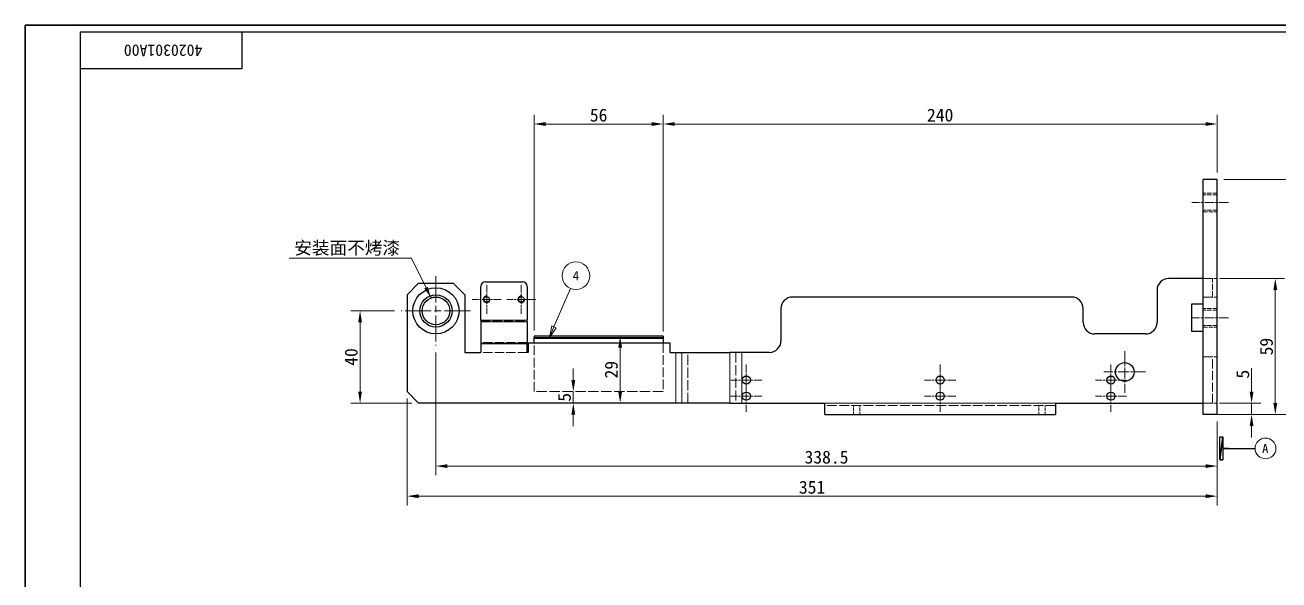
# Model space of a CAD drawing. Header units: millimetres. Extents: x 12 to 829, y 11 to 583.
# Drawn here: x 12 to 555, y 342 to 583 of the extents above; entities that cross this region are included whole.
import ezdxf

# ---------------------------------------------------------------- set-up
doc = ezdxf.new("R2010")
doc.units = ezdxf.units.MM
doc.header["$LTSCALE"] = 2
doc.linetypes.add('CHAIN', pattern=[0.3543, 0.2362, -0.0295, 0.0591, -0.0295])
doc.linetypes.add('DASHED', pattern=[0.2067, 0.1654, -0.0413])
for name, color, linetype, lineweight, true_color in [('中心标记 (ISO)', 1, 'CHAIN', 18, 0xff0000), ('中心线 (ISO)', 1, 'CHAIN', 18, 0xff0000), ('尺寸 (ISO)', 7, 'Continuous', 18, 0x008000), ('符号 (ISO)', 7, 'Continuous', 18, 0x008000), ('隐藏 (ISO)', 5, 'DASHED', 18, 0x0000ff), ('隐藏窄的 (ISO)', 5, 'DASHED', 18, 0x0000ff)]:
    doc.layers.add(name, color=color, linetype=linetype, lineweight=lineweight, true_color=true_color)
for name, color, linetype, lineweight in [('可见 (ISO)', 7, 'Continuous', 25), ('可见窄的 (ISO)', 7, 'Continuous', 18), ('图框 (ISO)', 7, 'Continuous', 35)]:
    doc.layers.add(name, color=color, linetype=linetype, lineweight=lineweight)
doc.styles.add('文本样式74', font='SimSun.ttf')
doc.styles.add('最新国标', font='simfang.ttf')
doc.styles.add('注释文本 (ISO)', font='simfang.ttf')
doc.dimstyles.new('默认 (GB)', dxfattribs={"dimscale": 2, "dimtxt": 2.8, "dimasz": 2.5, "dimexe": 2, "dimexo": 1.5, "dimgap": 0.5, "dimtad": 1, "dimtoh": 1, "dimdsep": 46, "dimtxsty": '最新国标', "dimcen": 0.09, "dimdle": 10, "dimclrd": 256, "dimclre": 256, "dimclrt": 256, "dimaunit": 1, "dimadec": 3, "dimazin": 2, "dimtfac": 0.535714, "dimtmove": 0, "dimatfit": 3, "dimfxl": 0, "dimtolj": 1, "dimtzin": 0, "dimlwd": -1, "dimlwe": -1, "dimarcsym": 0})
doc.dimstyles.new('默认 (GB)$7', dxfattribs={"dimscale": 2, "dimtxt": 2.8, "dimasz": 2.5, "dimexe": 2, "dimexo": 1.5, "dimgap": 0.5, "dimtad": 1, "dimtoh": 1, "dimdsep": 46, "dimtxsty": '最新国标', "dimcen": 0.09, "dimdle": 10, "dimclrd": 256, "dimclre": 256, "dimclrt": 256, "dimaunit": 1, "dimadec": 3, "dimazin": 2, "dimtfac": 0.535714, "dimtmove": 0, "dimatfit": 3, "dimfxl": 0, "dimtolj": 1, "dimtzin": 0, "dimlwd": -1, "dimlwe": -1, "dimarcsym": 0})

# ---------------------------------------------------------------- blocks, each defined once
blk = doc.blocks.new('图框 最新国标')
at = {"layer": '图框 (ISO)'}
for p, q in [((6, 7), (6, 291.5)), ((6, 291.5), (414.5, 291.5))]:
    blk.add_line(p, q, dxfattribs=at)
at = {"layer": '图框 (ISO)', "color": 7, "linetype": 'Continuous', "lineweight": 25}
for p, q in [((18, 290), (413, 290)), ((18, 7), (18, 290)), ((18, 290), (413, 290)), ((53, 290), (53, 282)), ((53, 282), (18, 282))]:
    blk.add_line(p, q, dxfattribs=at)
at = {"layer": '图框 (ISO)', "style": '文本样式74'}
blk.add_attdef('零件代号_001', (44.41, 287.25), '', height=2.5, rotation=180, dxfattribs=at)
blk = doc.blocks.new('*D5')
at = {"layer": 'Defpoints', "color": 0, "transparency": 16777216}
for p in [(526.55, 473.01), (553.79, 473.01), (528.55, 414.01)]:
    blk.add_point(p, dxfattribs=at)
at = {"layer": '尺寸 (ISO)', "color": 116, "true_color": 0x00803f, "transparency": 16777216}
for p, q in [((529.55, 473.01), (557.79, 473.01)), ((553.79, 419.01), (553.79, 468.01)), ((531.55, 414.01), (557.79, 414.01))]:
    blk.add_line(p, q, dxfattribs=at)
for points in [[(552.95, 468.01), (554.62, 468.01), (553.79, 473.01)], [(552.95, 419.01), (554.62, 419.01), (553.79, 414.01)]]:
    blk.add_solid(points, dxfattribs=at)
at = {"layer": '尺寸 (ISO)', "transparency": 16777216, "insert": (549.95, 443.51), "char_height": 5.6, "attachment_point": 5, "rotation": 90, "style": '最新国标'}
blk.add_mtext('\\A1;59', dxfattribs=at)
blk = doc.blocks.new('*D6')
at = {"layer": 'Defpoints', "color": 0, "transparency": 16777216}
for p in [(526.55, 419.01), (543.51, 419.01), (522.55, 414.01)]:
    blk.add_point(p, dxfattribs=at)
at = {"layer": '尺寸 (ISO)', "color": 116, "true_color": 0x00803f, "transparency": 16777216}
for p, q in [((543.51, 424.01), (543.51, 434.11)), ((529.55, 419.01), (547.51, 419.01)), ((543.51, 414.01), (543.51, 419.01)), ((525.55, 414.01), (547.51, 414.01)), ((543.51, 409.01), (543.51, 404.01))]:
    blk.add_line(p, q, dxfattribs=at)
for points in [[(542.68, 424.01), (544.35, 424.01), (543.51, 419.01)], [(542.68, 409.01), (544.35, 409.01), (543.51, 414.01)]]:
    blk.add_solid(points, dxfattribs=at)
at = {"layer": '尺寸 (ISO)', "transparency": 16777216, "insert": (539.68, 431.56), "char_height": 5.6, "attachment_point": 5, "rotation": 90, "style": '最新国标'}
blk.add_mtext('\\A1;5', dxfattribs=at)
blk = doc.blocks.new('*D7')
at = {"layer": 'Defpoints', "color": 0, "transparency": 16777216}
for p in [(528.55, 516.01), (568.14, 516.01), (528.55, 414.01)]:
    blk.add_point(p, dxfattribs=at)
at = {"layer": '尺寸 (ISO)', "color": 116, "true_color": 0x00803f, "transparency": 16777216}
for p, q in [((531.55, 516.01), (572.14, 516.01)), ((568.14, 419.01), (568.14, 511.01)), ((531.55, 414.01), (572.14, 414.01))]:
    blk.add_line(p, q, dxfattribs=at)
for points in [[(567.31, 511.01), (568.98, 511.01), (568.14, 516.01)], [(567.31, 419.01), (568.98, 419.01), (568.14, 414.01)]]:
    blk.add_solid(points, dxfattribs=at)
at = {"layer": '尺寸 (ISO)', "transparency": 16777216, "insert": (564.31, 465.01), "char_height": 5.6, "attachment_point": 5, "rotation": 90, "style": '最新国标'}
blk.add_mtext('\\A1;102', dxfattribs=at)
blk = doc.blocks.new('*D8')
at = {"layer": 'Defpoints', "color": 0, "transparency": 16777216}
for p in [(190.05, 444.01), (528.55, 414.01), (190.05, 391.68)]:
    blk.add_point(p, dxfattribs=at)
at = {"layer": '尺寸 (ISO)', "color": 116, "true_color": 0x00803f, "transparency": 16777216}
for p, q in [((190.05, 441.01), (190.05, 387.68)), ((528.55, 411.01), (528.55, 387.68)), ((523.55, 391.68), (195.05, 391.68))]:
    blk.add_line(p, q, dxfattribs=at)
for points in [[(195.05, 392.51), (195.05, 390.84), (190.05, 391.68)], [(523.55, 392.51), (523.55, 390.84), (528.55, 391.68)]]:
    blk.add_solid(points, dxfattribs=at)
at = {"layer": '尺寸 (ISO)', "transparency": 16777216, "insert": (359.3, 395.53), "char_height": 5.6, "attachment_point": 5, "style": '最新国标'}
blk.add_mtext('\\A1;338.5', dxfattribs=at)
blk = doc.blocks.new('*D9')
at = {"layer": 'Defpoints', "color": 0, "transparency": 16777216}
for p in [(177.55, 424.01), (528.55, 414.01), (177.55, 378.63)]:
    blk.add_point(p, dxfattribs=at)
at = {"layer": '尺寸 (ISO)', "color": 116, "true_color": 0x00803f, "transparency": 16777216}
for p, q in [((177.55, 421.01), (177.55, 374.63)), ((528.55, 411.01), (528.55, 374.63)), ((523.55, 378.63), (182.55, 378.63))]:
    blk.add_line(p, q, dxfattribs=at)
for points in [[(182.55, 379.46), (182.55, 377.8), (177.55, 378.63)], [(523.55, 379.46), (523.55, 377.8), (528.55, 378.63)]]:
    blk.add_solid(points, dxfattribs=at)
at = {"layer": '尺寸 (ISO)', "transparency": 16777216, "insert": (353.05, 382.46), "char_height": 5.6, "attachment_point": 5, "style": '最新国标'}
blk.add_mtext('\\A1;351', dxfattribs=at)
blk = doc.blocks.new('*D13')
at = {"layer": 'Defpoints', "color": 0, "transparency": 16777216}
for p in [(288.55, 540.07), (528.55, 516.01), (288.55, 447.01)]:
    blk.add_point(p, dxfattribs=at)
at = {"layer": '尺寸 (ISO)', "color": 116, "true_color": 0x00803f, "transparency": 16777216}
for p, q in [((288.55, 450.01), (288.55, 544.07)), ((528.55, 519.01), (528.55, 544.07)), ((523.55, 540.07), (293.55, 540.07))]:
    blk.add_line(p, q, dxfattribs=at)
for points in [[(293.55, 540.9), (293.55, 539.24), (288.55, 540.07)], [(523.55, 540.9), (523.55, 539.24), (528.55, 540.07)]]:
    blk.add_solid(points, dxfattribs=at)
at = {"layer": '尺寸 (ISO)', "transparency": 16777216, "insert": (408.55, 543.9), "char_height": 5.6, "attachment_point": 5, "style": '最新国标'}
blk.add_mtext('\\A1;240', dxfattribs=at)
blk = doc.blocks.new('*D14')
at = {"layer": 'Defpoints', "color": 0, "transparency": 16777216}
for p in [(288.55, 540.07), (232.55, 447.51), (288.55, 447.51)]:
    blk.add_point(p, dxfattribs=at)
at = {"layer": '尺寸 (ISO)', "color": 116, "true_color": 0x00803f, "transparency": 16777216}
for p, q in [((232.55, 450.51), (232.55, 544.07)), ((288.55, 450.51), (288.55, 544.07)), ((237.55, 540.07), (283.55, 540.07))]:
    blk.add_line(p, q, dxfattribs=at)
for points in [[(237.55, 540.9), (237.55, 539.24), (232.55, 540.07)], [(283.55, 540.9), (283.55, 539.24), (288.55, 540.07)]]:
    blk.add_solid(points, dxfattribs=at)
at = {"layer": '尺寸 (ISO)', "transparency": 16777216, "insert": (260.55, 543.9), "char_height": 5.6, "attachment_point": 5, "style": '最新国标'}
blk.add_mtext('\\A1;56', dxfattribs=at)
blk = doc.blocks.new('*D15')
at = {"layer": 'Defpoints', "color": 0, "transparency": 16777216}
for p in [(269.88, 448.01), (269.88, 448.01), (269.88, 419.01)]:
    blk.add_point(p, dxfattribs=at)
at = {"layer": '尺寸 (ISO)', "color": 116, "true_color": 0x00803f, "transparency": 16777216}
blk.add_line((269.88, 424.01), (269.88, 443.01), dxfattribs=at)
for points in [[(269.05, 443.01), (270.72, 443.01), (269.88, 448.01)], [(269.05, 424.01), (270.72, 424.01), (269.88, 419.01)]]:
    blk.add_solid(points, dxfattribs=at)
at = {"layer": '尺寸 (ISO)', "transparency": 16777216, "insert": (266.05, 433.51), "char_height": 5.6, "attachment_point": 5, "rotation": 90, "style": '最新国标'}
blk.add_mtext('\\A1;29', dxfattribs=at)
blk = doc.blocks.new('*D16')
at = {"layer": 'Defpoints', "color": 0, "transparency": 16777216}
for p in [(249.58, 424.01), (249.58, 419.01), (249.58, 419.01)]:
    blk.add_point(p, dxfattribs=at)
at = {"layer": '尺寸 (ISO)', "color": 116, "true_color": 0x00803f, "transparency": 16777216}
for p, q in [((249.58, 429.01), (249.58, 434.01)), ((249.58, 424.01), (249.58, 419.01)), ((249.58, 414.01), (249.58, 409.01))]:
    blk.add_line(p, q, dxfattribs=at)
for points in [[(248.74, 429.01), (250.41, 429.01), (249.58, 424.01)], [(248.74, 414.01), (250.41, 414.01), (249.58, 419.01)]]:
    blk.add_solid(points, dxfattribs=at)
at = {"layer": '尺寸 (ISO)', "transparency": 16777216, "insert": (245.74, 421.51), "char_height": 5.6, "attachment_point": 5, "rotation": 90, "style": '最新国标'}
blk.add_mtext('\\A1;5', dxfattribs=at)
blk = doc.blocks.new('*D19')
at = {"layer": 'Defpoints', "color": 0, "transparency": 16777216}
for p in [(157.17, 459.01), (175.05, 459.01), (182.55, 419.01)]:
    blk.add_point(p, dxfattribs=at)
at = {"layer": '尺寸 (ISO)', "color": 116, "true_color": 0x00803f, "transparency": 16777216}
for p, q in [((172.05, 459.01), (153.17, 459.01)), ((157.17, 424.01), (157.17, 454.01)), ((179.55, 419.01), (153.17, 419.01))]:
    blk.add_line(p, q, dxfattribs=at)
for points in [[(156.34, 454.01), (158, 454.01), (157.17, 459.01)], [(156.34, 424.01), (158, 424.01), (157.17, 419.01)]]:
    blk.add_solid(points, dxfattribs=at)
at = {"layer": '尺寸 (ISO)', "transparency": 16777216, "insert": (153.34, 439.01), "char_height": 5.6, "attachment_point": 5, "rotation": 90, "style": '最新国标'}
blk.add_mtext('\\A1;40', dxfattribs=at)
blk = doc.blocks.new('引出序号4')
at = {"layer": '符号 (ISO)'}
for p, q in [((120.59, 226.05), (124.17, 234.38)), ((120.13, 226.25), (119.6, 223.75)), ((120.59, 226.05), (119.6, 223.75)), ((119.6, 223.75), (121.05, 225.85)), ((121.05, 225.85), (120.13, 226.25))]:
    blk.add_line(p, q, dxfattribs=at)
at = {"layer": '符号 (ISO)', "flags": 128}
blk.add_lwpolyline([(120.13, 226.25), (119.6, 223.75), (121.05, 225.85), (120.13, 226.25)], dxfattribs=at)
at = {"layer": '符号 (ISO)'}
blk.add_circle((125.35, 237.13), 3, dxfattribs=at)
blk.add_solid([(120.13, 226.25), (119.6, 223.75), (121.05, 225.85), (120.13, 226.25)], dxfattribs=at)
at = {"layer": '符号 (ISO)', "insert": (125.35, 237.13), "char_height": 2, "attachment_point": 5, "style": '注释文本 (ISO)'}
blk.add_mtext('4', dxfattribs=at)
blk = doc.blocks.new('基准标识符号1')
at = {"layer": '符号 (ISO)', "lineweight": 25}
for p, q in [((266.77, 199.67), (265.52, 199.67)), ((265.52, 199.67), (266.77, 199.67)), ((266.77, 199.67), (272.53, 199.67))]:
    blk.add_line(p, q, dxfattribs=at)
at = {"layer": '符号 (ISO)', "lineweight": 25, "flags": 128}
for points in [[(264.9, 197.17), (264.9, 202.17), (265.52, 202.17), (264.9, 197.17)], [(264.9, 197.17), (265.52, 202.17), (265.52, 202.17), (264.9, 197.17)], [(264.9, 197.17), (265.52, 202.17), (265.52, 197.17), (264.9, 197.17)], [(264.9, 197.17), (265.52, 197.17), (264.9, 197.17), (264.9, 197.17)]]:
    blk.add_lwpolyline(points, dxfattribs=at)
at = {"layer": '符号 (ISO)'}
blk.add_circle((274.77, 199.67), 2.25, dxfattribs=at)
for points in [[(264.9, 197.17), (264.9, 202.17), (265.52, 202.17), (264.9, 197.17)], [(264.9, 197.17), (265.52, 202.17), (265.52, 202.17), (264.9, 197.17)], [(264.9, 197.17), (265.52, 202.17), (265.52, 197.17), (264.9, 197.17)], [(264.9, 197.17), (265.52, 197.17), (264.9, 197.17)]]:
    blk.add_solid(points, dxfattribs=at)
at = {"layer": '符号 (ISO)', "insert": (274.04, 198.65), "char_height": 2, "attachment_point": 7, "style": '注释文本 (ISO)'}
blk.add_mtext('A', dxfattribs=at)

msp = doc.modelspace()

# ---------------------------------------------------------------- linework, layer by layer
at = {"layer": '中心标记 (ISO)', "ltscale": 23.990969}
for p, q in [((190.048, 474.008), (190.048, 444.008)), ((205.048, 459.008), (175.048, 459.008))]:
    msp.add_line(p, q, dxfattribs=at)
at = {"layer": '中心标记 (ISO)', "ltscale": 6.922167}
for p, q in [((212.048, 470.238), (212.048, 457.779)), ((227.048, 470.238), (227.048, 457.779)), ((218.277, 464.008), (205.818, 464.008)), ((233.277, 464.008), (220.818, 464.008))]:
    msp.add_line(p, q, dxfattribs=at)
at = {"layer": '中心标记 (ISO)', "ltscale": 10.056327}
for p, q in [((488.548, 441.558), (488.548, 423.458)), ((497.598, 432.508), (479.498, 432.508))]:
    msp.add_line(p, q, dxfattribs=at)
at = {"layer": '中心标记 (ISO)', "ltscale": 7.50055}
for p, q in [((324.548, 435.758), (324.548, 422.258)), ((408.548, 435.758), (408.548, 422.258)), ((482.548, 435.758), (482.548, 422.258)), ((331.298, 429.008), (317.798, 429.008)), ((324.548, 428.758), (324.548, 415.258)), ((415.298, 429.008), (401.798, 429.008)), ((408.548, 428.758), (408.548, 415.258)), ((489.298, 429.008), (475.798, 429.008)), ((482.548, 428.758), (482.548, 415.258)), ((331.298, 422.008), (317.798, 422.008)), ((415.298, 422.008), (401.798, 422.008)), ((489.298, 422.008), (475.798, 422.008))]:
    msp.add_line(p, q, dxfattribs=at)
at = {"layer": '中心线 (ISO)', "ltscale": 8.88956}
for p, q in [((533.548, 506.008), (517.548, 506.008)), ((533.548, 456.008), (517.548, 456.008))]:
    msp.add_line(p, q, dxfattribs=at)
at = {"layer": '可见 (ISO)'}
for p, q in [((528.548, 516.008), (522.548, 516.008)), ((522.548, 414.008), (522.548, 516.008)), ((528.548, 414.008), (528.548, 516.008)), ((522.548, 473.008), (507.548, 473.008)), ((177.548, 466.008), (182.548, 471.008)), ((182.548, 471.008), (197.548, 471.008)), ((197.548, 471.008), (202.548, 466.008)), ((209.548, 454.971), (209.548, 469.621)), ((211.548, 471.621), (227.548, 471.621)), ((229.548, 469.621), (229.548, 454.971)), ((502.548, 468.008), (502.548, 454.008)), ((177.548, 466.008), (177.548, 424.008)), ((202.548, 466.008), (202.548, 441.008)), ((465.548, 465.008), (344.548, 465.008)), ((517.548, 450.008), (517.548, 462.008)), ((517.548, 462.008), (522.548, 462.008)), ((339.548, 460.008), (339.548, 446.008)), ((470.548, 454.008), (470.548, 460.008)), ((209.548, 454.971), (209.548, 454.273)), ((209.548, 454.273), (209.548, 445.007)), ((229.548, 454.273), (229.548, 454.971)), ((229.548, 454.273), (229.548, 445.007)), ((232.548, 448.008), (232.548, 447.508)), ((288.548, 448.008), (232.548, 448.008)), ((232.548, 447.508), (288.548, 447.508)), ((232.548, 447.008), (232.548, 447.508)), ((232.548, 445.008), (232.548, 447.008)), ((288.548, 448.008), (288.548, 447.508)), ((288.548, 447.508), (288.548, 447.008)), ((288.548, 447.008), (288.548, 445.008)), ((497.548, 449.008), (475.548, 449.008)), ((522.548, 450.008), (517.548, 450.008)), ((202.548, 441.008), (209.548, 441.008)), ((209.548, 445.007), (209.548, 444.659)), ((209.548, 444.659), (209.548, 441.008)), ((229.548, 445.008), (230.048, 445.008)), ((229.548, 445.007), (229.548, 444.659)), ((229.548, 441.008), (229.548, 444.659)), ((230.048, 441.008), (229.548, 441.008)), ((291.548, 445.008), (230.048, 445.008)), ((230.048, 445.008), (230.048, 441.008)), ((291.548, 441.008), (291.548, 445.008)), ((291.548, 441.008), (294.016, 441.008)), ((294.016, 441.008), (296.587, 441.008)), ((296.587, 441.008), (317.406, 441.008)), ((322.548, 441.008), (317.406, 441.008)), ((334.548, 441.008), (322.548, 441.008)), ((182.548, 419.008), (177.548, 424.008)), ((294.016, 419.008), (182.548, 419.008)), ((296.587, 419.008), (294.016, 419.008)), ((317.406, 419.008), (296.587, 419.008)), ((317.406, 419.008), (322.548, 419.008)), ((322.548, 419.008), (358.548, 419.008)), ((358.548, 414.008), (358.548, 419.008)), ((458.548, 419.008), (522.548, 419.008)), ((458.548, 419.008), (458.548, 414.008)), ((358.548, 414.008), (458.548, 414.008)), ((528.548, 414.008), (522.548, 414.008))]:
    msp.add_line(p, q, dxfattribs=at)
for centre, radius in [((190.048, 459.008), 10), ((190.048, 459.008), 7), ((190.048, 459.008), 6), ((212.048, 464.008), 1.23), ((227.048, 464.008), 1.23), ((488.548, 432.508), 4.05), ((324.548, 429.008), 1.75), ((408.548, 429.008), 1.75), ((482.548, 429.008), 1.75), ((324.548, 422.008), 1.75), ((408.548, 422.008), 1.75), ((482.548, 422.008), 1.75)]:
    msp.add_circle(centre, radius, dxfattribs=at)
for centre, radius, start, end in [((507.548, 468.008), 5, 90, 180), ((211.548, 469.621), 2, 90, 180), ((227.548, 469.621), 2, 0, 90), ((344.548, 460.008), 5, 90, 180), ((465.548, 460.008), 5, 0, 90), ((475.548, 454.008), 5, 180, 270), ((497.548, 454.008), 5, 270, 0), ((334.548, 446.008), 5, 270, 0)]:
    msp.add_arc(centre, radius, start, end, dxfattribs=at)
at = {"layer": '可见窄的 (ISO)'}
for p, q in [((209.548, 454.971), (229.548, 454.971)), ((229.548, 454.273), (209.548, 454.273)), ((288.548, 447.008), (232.548, 447.008)), ((209.548, 445.007), (229.548, 445.007)), ((229.548, 444.659), (209.548, 444.659)), ((294.016, 419.008), (294.016, 441.008)), ((296.587, 441.008), (296.587, 419.008)), ((317.406, 419.008), (317.406, 441.008)), ((322.548, 419.008), (322.548, 441.008)), ((358.548, 419.008), (458.548, 419.008))]:
    msp.add_line(p, q, dxfattribs=at)
for centre in [(212.048, 464.008), (227.048, 464.008)]:
    msp.add_arc(centre, 1.5, 80, 350, dxfattribs=at)
at = {"layer": '隐藏 (ISO)', "ltscale": 5.71399}
for p, q in [((528.548, 510.008), (522.548, 510.008)), ((528.548, 509.332), (522.548, 509.332)), ((528.548, 502.685), (522.548, 502.685)), ((522.548, 502.008), (528.548, 502.008)), ((522.548, 473.008), (528.548, 473.008)), ((522.548, 465.008), (528.548, 465.008)), ((528.548, 460.008), (522.548, 460.008)), ((528.548, 459.332), (522.548, 459.332)), ((528.548, 452.685), (522.548, 452.685)), ((522.548, 452.008), (528.548, 452.008)), ((522.548, 439.008), (528.548, 439.008)), ((522.548, 419.008), (528.548, 419.008))]:
    msp.add_line(p, q, dxfattribs=at)
at = {"layer": '隐藏 (ISO)', "ltscale": 3.809293}
for p, q in [((526.548, 473.008), (522.548, 473.008)), ((522.548, 465.008), (526.548, 465.008)), ((526.548, 439.008), (522.548, 439.008)), ((522.548, 419.008), (526.548, 419.008)), ((371.048, 414.008), (371.048, 418.008)), ((454.048, 414.008), (454.048, 418.008))]:
    msp.add_line(p, q, dxfattribs=at)
at = {"layer": '隐藏 (ISO)', "ltscale": 7.618686}
msp.add_line((526.548, 465.008), (526.548, 473.008), dxfattribs=at)
at = {"layer": '隐藏 (ISO)', "ltscale": 12.094824}
for p, q in [((229.548, 441.008), (209.548, 441.008)), ((526.548, 419.008), (526.548, 439.008))]:
    msp.add_line(p, q, dxfattribs=at)
at = {"layer": '隐藏 (ISO)', "ltscale": 12.699565}
for p, q in [((232.548, 424.008), (232.548, 445.008)), ((288.548, 445.008), (288.548, 424.008))]:
    msp.add_line(p, q, dxfattribs=at)
at = {"layer": '隐藏 (ISO)', "ltscale": 13.546203}
msp.add_line((288.548, 424.008), (232.548, 424.008), dxfattribs=at)
at = {"layer": '隐藏 (ISO)', "ltscale": 12.731393}
msp.add_line((458.548, 418.008), (358.548, 418.008), dxfattribs=at)
at = {"layer": '隐藏窄的 (ISO)', "ltscale": 12.094824}
for p, q in [((209.548, 454.622), (229.548, 454.622)), ((229.548, 445.356), (209.548, 445.356))]:
    msp.add_line(p, q, dxfattribs=at)
at = {"layer": '隐藏窄的 (ISO)', "ltscale": 13.304306}
for p, q in [((299.158, 419.008), (299.158, 441.008)), ((319.977, 441.008), (319.977, 419.008))]:
    msp.add_line(p, q, dxfattribs=at)
at = {"layer": '隐藏窄的 (ISO)', "ltscale": 3.809293}
for p, q in [((373.798, 414.008), (373.798, 418.008)), ((451.298, 414.008), (451.298, 418.008))]:
    msp.add_line(p, q, dxfattribs=at)

# ---------------------------------------------------------------- block references
at = {"xscale": 2, "yscale": 2, "zscale": 2}
msp.add_blockref('图框 最新国标', (0, 0), dxfattribs=at).add_auto_attribs({'零件代号_001': '4020301A00'})
at = {"layer": '符号 (ISO)', "xscale": 2, "yscale": 2, "zscale": 2}
for name in ['引出序号4', '基准标识符号1']:
    msp.add_blockref(name, (0, 0), dxfattribs=at)

# ---------------------------------------------------------------- texts
at = {"layer": '符号 (ISO)', "insert": (174.488, 489.144), "char_height": 5.6, "width": 50.30175, "attachment_point": 3, "style": '最新国标'}
msp.add_mtext('\\fFangSong|b0|i0;安装面不烤漆', dxfattribs=at)

# ---------------------------------------------------------------- dimensions: what is measured, and where the dimension line sits
at = {"layer": '尺寸 (ISO)', "color": 116, "true_color": 0x00803f}
for base, p1, p2, angle, override, picture, middle in [((288.548, 540.07), (232.548, 447.508), (288.548, 447.508), 180, {"dimgap": 0.5, "dimtoh": 0, "dimdec": 2, "dimtol": 0, "dimlim": 0, "dimtp": 0, "dimtm": 0, "dimtdec": 2, "dimtofl": 0, "dimatfit": 1}, '*D14', (260.548, 540.07)), ((568.142, 516.008), (528.548, 414.008), (528.548, 516.008), 90, {"dimgap": 0.5, "dimtoh": 0, "dimdec": 2, "dimtol": 0, "dimlim": 0, "dimtp": 0, "dimtm": 0, "dimtdec": 2, "dimtofl": 0, "dimatfit": 1}, '*D7', (568.142, 465.008)), ((553.787, 473.008), (528.548, 414.008), (526.548, 473.008), 90, {"dimgap": 0.5, "dimtoh": 0, "dimdec": 2, "dimtol": 0, "dimlim": 0, "dimtp": 0, "dimtm": 0, "dimtdec": 2, "dimtofl": 0, "dimatfit": 1}, '*D5', (553.787, 443.508)), ((157.171, 459.008), (182.548, 419.008), (175.048, 459.008), 90, {"dimgap": 0.5, "dimtoh": 0, "dimdec": 2, "dimtol": 0, "dimlim": 0, "dimtp": 0, "dimtm": 0, "dimtdec": 2, "dimtofl": 0, "dimatfit": 1}, '*D19', (157.171, 439.008)), ((269.884, 448.008), (269.884, 419.008), (269.884, 448.008), 90, {"dimgap": 0.5, "dimtoh": 0, "dimdec": 2, "dimse1": 1, "dimse2": 1, "dimtol": 0, "dimlim": 0, "dimtp": 0, "dimtm": 0, "dimtdec": 2, "dimtofl": 0, "dimatfit": 1}, '*D15', (269.884, 433.508)), ((249.576, 419.008), (249.576, 424.008), (249.576, 419.008), 90, {"dimgap": 0.5, "dimtoh": 0, "dimdec": 2, "dimse1": 1, "dimse2": 1, "dimtol": 0, "dimlim": 0, "dimtp": 0, "dimtm": 0, "dimtdec": 2, "dimtofl": 1, "dimatfit": 1}, '*D16', (249.576, 421.508)), ((543.514, 419.008), (522.548, 414.008), (526.548, 419.008), 270, {"dimgap": 0.5, "dimtoh": 0, "dimdec": 2, "dimtol": 0, "dimlim": 0, "dimtp": 0, "dimtm": 0, "dimtdec": 2, "dimtofl": 1, "dimatfit": 1}, '*D6', (543.514, 431.56))]:
    dim = msp.add_linear_dim(base=base, p1=p1, p2=p2, angle=angle, dimstyle='默认 (GB)', override=override, dxfattribs=at)
    dim.commit()
    dim.dimension.update_dxf_attribs({"geometry": picture, "text_midpoint": middle, "dimtype": 160})
for base, p1, p2, picture, middle in [((288.548, 540.07), (528.548, 516.008), (288.548, 447.008), '*D13', (408.548, 540.07)), ((190.048, 391.678), (528.548, 414.008), (190.048, 444.008), '*D8', (359.298, 391.678)), ((177.548, 378.629), (528.548, 414.008), (177.548, 424.008), '*D9', (353.048, 378.629))]:
    dim = msp.add_linear_dim(base=base, p1=p1, p2=p2, dimstyle='默认 (GB)', override={"dimgap": 0.5, "dimtoh": 0, "dimdec": 2, "dimtol": 0, "dimlim": 0, "dimtp": 0, "dimtm": 0, "dimtdec": 2, "dimtofl": 0, "dimatfit": 1}, dxfattribs=at)
    dim.commit()
    dim.dimension.update_dxf_attribs({"geometry": picture, "text_midpoint": middle, "dimtype": 160})

# ---------------------------------------------------------------- leaders
at = {"layer": '符号 (ISO)', "annotation_type": 0, "has_hookline": 1, "hookline_direction": 1, "text_width": 48}
msp.add_leader([(187.934, 464.623), (179.488, 481.855), (174.488, 481.855)], dimstyle='默认 (GB)$7', override={"dimgap": 0, "dimtad": 1}, dxfattribs=at)

doc.saveas('drawing.dxf')
